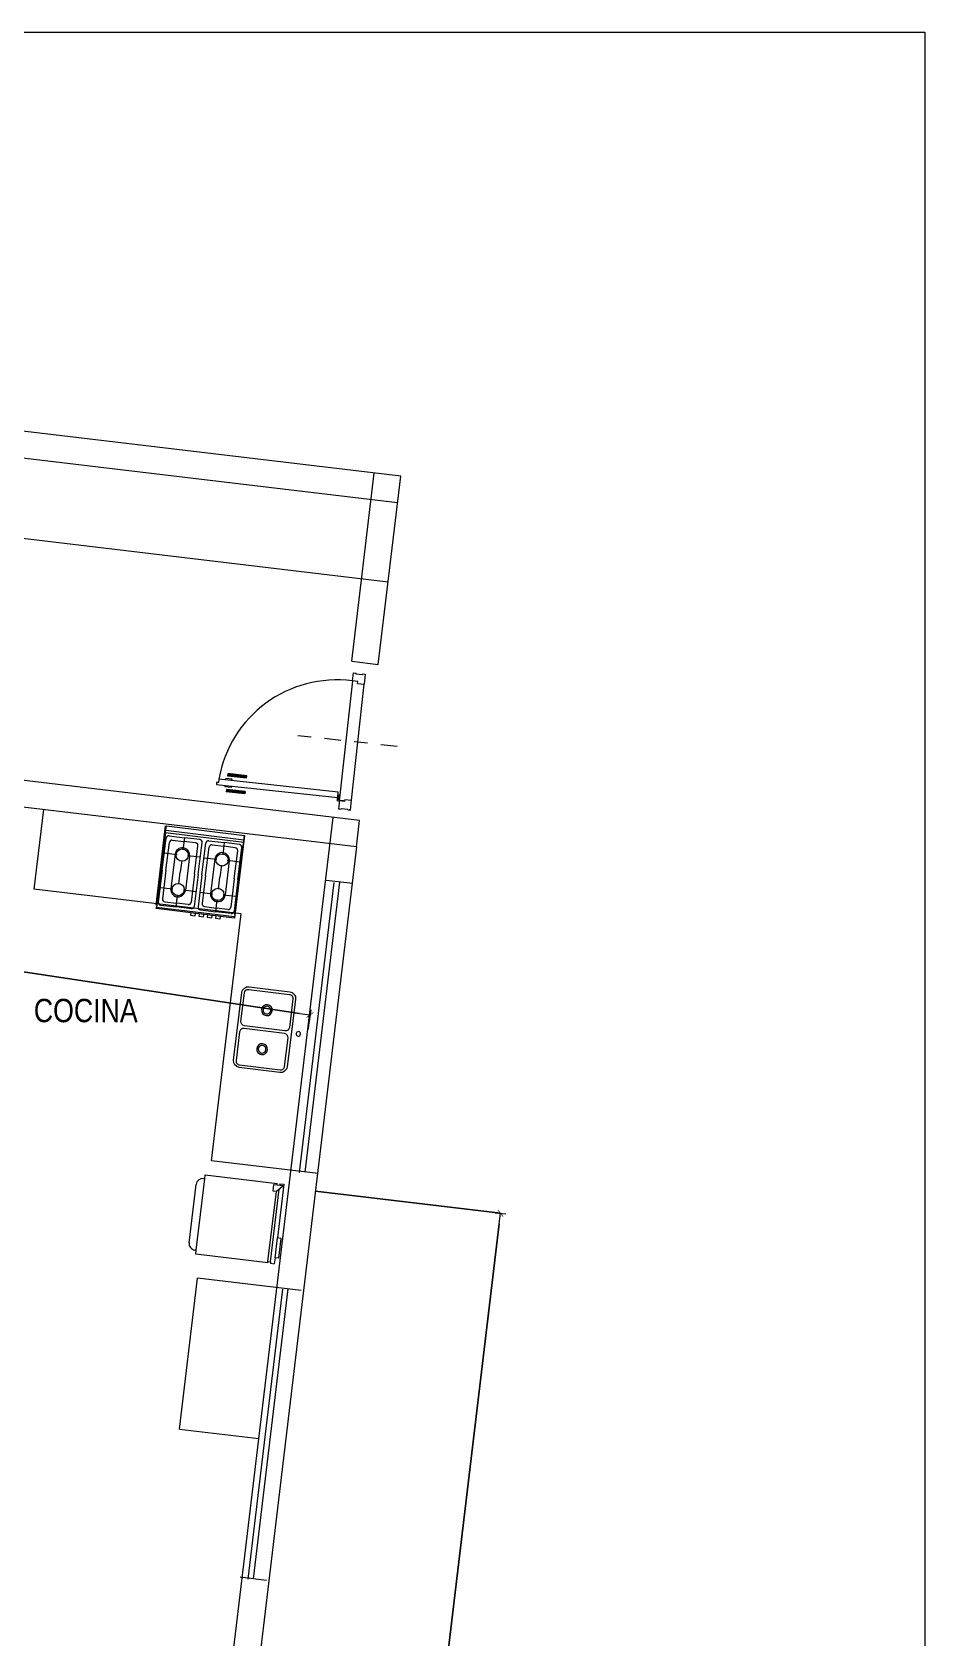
# Model space of a CAD drawing. Header units: millimetres. Extents: x 4525 to 9082, y 179 to 563.
# Drawn here: x 5400.69 to 5407.39, y 508.89 to 520.93 of the extents above; entities that cross this region are included whole.
import ezdxf

# ---------------------------------------------------------------- set-up
doc = ezdxf.new("R2010")
doc.units = ezdxf.units.MM
doc.header["$LTSCALE"] = 100
doc.linetypes.add('ACAD_ISO04W100', pattern=[30, 24, -3, 0, -3])
doc.linetypes.add('DASHDOT2', pattern=[0.5, 0.25, -0.125, 0, -0.125])
doc.layers.get('DEFPOINTS').update_dxf_attribs({"lineweight": 5})
for name, color, linetype, lineweight in [('000-Ejes', 251, 'ACAD_ISO04W100', 5), ('003-Mesada', 31, 'Continuous', 25), ('004-Carpinterias', 1, 'Continuous', 18), ('004-Carpinterias Puertas', 1, 'Continuous', 13), ('006-Cotas parciales', 7, 'Continuous', 5), ('A01-Barrido', 250, 'Continuous', 5), ('A01-Carpinterias', 1, 'Continuous', 18), ('EQ-cocinas', 24, 'Continuous', 18), ('HATCH MUROS', 251, 'Continuous', 9), ('SANIT', 12, 'Continuous', 13), ('SANIT-INT', 11, 'Continuous', 5)]:
    doc.layers.add(name, color=color, linetype=linetype, lineweight=lineweight)
doc.styles.add('AREAL', font='ARIALN.TTF')
doc.styles.add('COTAS', font='ROMANS.shx', dxfattribs={"width": 0.7})
doc.dimstyles.new('COTA40', dxfattribs={"dimscale": 0.4, "dimtxt": 0.3, "dimasz": 0.2, "dimexe": 0, "dimexo": 0, "dimgap": 0.09, "dimtad": 1, "dimzin": 0, "dimdsep": 46, "dimtxsty": 'COTAS', "dimblk1": 'COTA_N', "dimblk2": 'COTA_N', "dimsah": 1, "dimcen": 0.1, "dimclrd": 1, "dimclre": 8, "dimclrt": 5, "dimaunit": 1, "dimadec": 3, "dimazin": 0, "dimtfac": 1, "dimtix": 1, "dimtmove": 2, "dimatfit": 3, "dimldrblk": 'COTA_N', "dimfxl": 0, "dimtolj": 1, "dimtzin": 0, "dimarcsym": 0})

# ---------------------------------------------------------------- blocks, each defined once
blk = doc.blocks.new('COTA_N')
for p, q in [((-1, 0), (0, 0)), ((0, 0.5), (0, -0.5))]:
    blk.add_line(p, q)
at = {"const_width": 0.065}
blk.add_lwpolyline([(0.1414213562373163, 0.1414213562373021), (0.2828427124746327, 0.2828427124746187), (0, 0), (-0.1414213562373021, -0.1414213562373021), (-0.2828427124746185, -0.2828427124746185)], dxfattribs=at)
blk = doc.blocks.new('*D425')
at = {"layer": '006-Cotas parciales', "color": 8, "lineweight": -2, "ltscale": 100}
for p, q in [((5402.816766352416, 512.2361160085447), (5404.205048882794, 512.0702934549408)), ((5401.71987237846, 503.0528130824757), (5403.108154908838, 502.8869905288718))]:
    blk.add_line(p, q, dxfattribs=at)
at = {"layer": '006-Cotas parciales', "color": 1, "lineweight": -2, "ltscale": 100}
blk.add_line((5404.195560775489, 511.9908580987085), (5403.117643016142, 502.9664258851042), dxfattribs=at)
at = {"layer": 'DEFPOINTS', "color": 0, "ltscale": 100}
for p in [(5402.816766352416, 512.2361160085447), (5401.71987237846, 503.0528130824757), (5403.108154908838, 502.8869905288718)]:
    blk.add_point(p, dxfattribs=at)
at = {"layer": '006-Cotas parciales', "color": 1, "lineweight": -2, "ltscale": 100, "xscale": 0.08000000000000002, "yscale": 0.08000000000000002, "zscale": 0.08000000000000002}
for p, rotation in [((5404.205048882794, 512.0702934549408), 83.18861111112288), ((5403.108154908838, 502.8869905288718), 263.1886111111229)]:
    blk.add_blockref('COTA_N', p, dxfattribs=dict(at, rotation=rotation))
at = {"layer": '006-Cotas parciales', "color": 5, "ltscale": 100, "insert": (5403.561279468337, 507.4900277206715), "char_height": 0.12, "attachment_point": 5, "rotation": 83.18861111112288, "style": 'COTAS'}
blk.add_mtext('\\A1;9.25', dxfattribs=at)
blk = doc.blocks.new('Anaf1')
at = {"layer": 'SANIT', "linetype": 'ByBlock'}
for p, q in [((-0.2949999999999591, 0), (0.2950000000001864, 1.13686837721616e-13)), ((-0.2949999999999591, -0.04999999999995453), (-0.2949999999999591, 0)), ((0.2950000000001864, 1.13686837721616e-13), (0.2950000000001864, -0.6249999999998863)), ((-0.2949999999999591, -0.04999999999995453), (-0.2949999999999591, -0.6159999999999854)), ((-0.2860000000000582, -0.33299999999997), (-0.2860000000000582, -0.09199999999998454)), ((-0.2659999999999627, -0.07200000000000273), (-0.1499999999999773, -0.07200000000000273)), ((-0.03399999999999181, -0.07200000000000273), (-0.1499999999999773, -0.07200000000000273)), ((-0.01400000000001, -0.33299999999997), (-0.01400000000001, -0.09199999999998454)), ((0.01400000000001, -0.33299999999997), (0.01400000000001, -0.09199999999998454)), ((0.03399999999999181, -0.07200000000000273), (0.1499999999999773, -0.07200000000000273)), ((0.2660000000001901, -0.07199999999988904), (0.1499999999999773, -0.07200000000000273)), ((0.2860000000002856, -0.3329999999998563), (0.2860000000002856, -0.09199999999987085)), ((-0.2860000000000582, -0.33299999999997), (-0.2860000000000582, -0.5739999999999554)), ((-0.01400000000001, -0.33299999999997), (-0.01400000000001, -0.5739999999999554)), ((0.01400000000001, -0.33299999999997), (0.01400000000001, -0.5739999999999554)), ((0.2860000000002856, -0.3329999999998563), (0.2860000000002856, -0.5739999999998417)), ((-0.2659999999999627, -0.5940000000000509), (-0.1499999999999773, -0.5940000000000509)), ((-0.03399999999999181, -0.5940000000000509), (-0.1499999999999773, -0.5940000000000509)), ((0.03399999999999181, -0.5940000000000509), (0.1499999999999773, -0.5940000000000509)), ((0.2660000000001901, -0.5939999999999372), (0.1499999999999773, -0.5940000000000509)), ((-0.2949999999999591, -0.625), (-0.2949999999999591, -0.6159999999999854)), ((-0.03499999999996817, -0.625), (-0.2949999999999591, -0.625)), ((-0.03499999999996817, -0.625), (-0.03499999999996817, -0.6430000000000291)), ((-0.03499999999996817, -0.6430000000000291), (0.0009999999999763531, -0.6430000000000291)), ((0.0009999999999763531, -0.6430000000000291), (0.0009999999999763531, -0.625)), ((0.02800000000002001, -0.625), (0.0009999999999763531, -0.625)), ((0.02800000000002001, -0.625), (0.02800000000002001, -0.6430000000000291)), ((0.02800000000002001, -0.6430000000000291), (0.06399999999996453, -0.6430000000000291)), ((0.06399999999996453, -0.6430000000000291), (0.06399999999996453, -0.625)), ((0.09100000000000819, -0.625), (0.06399999999996453, -0.625)), ((0.09100000000000819, -0.625), (0.09100000000000819, -0.6430000000000291)), ((0.09100000000000819, -0.6430000000000291), (0.1269999999999527, -0.6430000000000291)), ((0.1269999999999527, -0.6430000000000291), (0.1269999999999527, -0.625)), ((0.1539999999999964, -0.625), (0.1269999999999527, -0.625)), ((0.1539999999999964, -0.625), (0.1539999999999964, -0.6430000000000291)), ((0.1539999999999964, -0.6430000000000291), (0.1900000000000546, -0.6430000000000291)), ((0.2950000000001864, -0.6249999999998863), (0.1900000000000546, -0.625)), ((0.1900000000000546, -0.6430000000000291), (0.1900000000000546, -0.625))]:
    blk.add_line(p, q, dxfattribs=at)
for centre in [(-0.1499999999999773, -0.2029999999999745), (0.1499999999999773, -0.2029999999999745), (-0.1499999999999773, -0.4629999999999654), (0.1499999999999773, -0.4629999999999654)]:
    blk.add_circle(centre, 0.046, dxfattribs=at)
for centre, start, end in [((-0.2659999999999627, -0.09199999999998454), 90, 180), ((-0.03399999999999181, -0.09199999999998454), 0, 90), ((0.03399999999999181, -0.09199999999998454), 90, 180), ((0.2660000000001901, -0.09199999999987085), 0, 90), ((-0.2659999999999627, -0.5739999999999554), 180, 270), ((-0.03399999999999181, -0.5739999999999554), 270, 0), ((0.03399999999999181, -0.5739999999999554), 180, 270), ((0.2660000000001901, -0.5739999999998417), 270, 0)]:
    blk.add_arc(centre, 0.02, start, end, dxfattribs=at)
at = {"layer": 'SANIT-INT'}
for p, q in [((-0.2949999999999591, -0.03200000000003911), (0.2950000000001864, -0.03199999999992542)), ((-0.2949999999999591, -0.04999999999995453), (0.2950000000001864, -0.04999999999984084)), ((-0.2580000000000382, -0.33299999999997), (-0.2580000000000382, -0.1200000000000045)), ((-0.2380000000000564, -0.1000000000000227), (-0.1499999999999773, -0.1000000000000227)), ((-0.1499999999999773, -0.07200000000000273), (-0.1499999999999773, -0.1634529552741242)), ((-0.06200000000001182, -0.1000000000000227), (-0.1499999999999773, -0.1000000000000227)), ((-0.04200000000003001, -0.33299999999997), (-0.04200000000003001, -0.1200000000000045)), ((0.04200000000003001, -0.33299999999997), (0.04200000000003001, -0.1200000000000045)), ((0.06200000000001182, -0.1000000000000227), (0.1499999999999773, -0.1000000000000227)), ((0.1499999999999773, -0.07200000000000273), (0.1499999999999773, -0.1634529552741242)), ((0.23700000000008, -0.1000000000000227), (0.1499999999999773, -0.1000000000000227)), ((0.2580000000002656, -0.3329999999998563), (0.2580000000002656, -0.1199999999998909)), ((-0.2860000000000582, -0.2029999999999745), (-0.1895470447259413, -0.2029999999999745)), ((-0.2050000000000409, -0.2029999999999745), (-0.2050000000000409, -0.4629999999999654)), ((-0.01400000000001, -0.2029999999999745), (-0.1104529552741269, -0.2029999999999745)), ((-0.09500000000002728, -0.2029999999999745), (-0.09500000000002728, -0.4629999999999654)), ((0.01400000000001, -0.2029999999999745), (0.1104529552741269, -0.2029999999999745)), ((0.09500000000002728, -0.2029999999999745), (0.09500000000002728, -0.4629999999999654)), ((0.2860000000002856, -0.2029999999998608), (0.1895470447259413, -0.2029999999999745)), ((0.2050000000000409, -0.2029999999999745), (0.2050000000000409, -0.4629999999999654)), ((-0.2580000000000382, -0.33299999999997), (-0.2580000000000382, -0.5460000000000491)), ((-0.1499999999999773, -0.2425470447258249), (-0.1499999999999773, -0.33299999999997)), ((-0.1499999999999773, -0.4234529552741151), (-0.1499999999999773, -0.33299999999997)), ((-0.04200000000003001, -0.33299999999997), (-0.04200000000003001, -0.5460000000000491)), ((0.04200000000003001, -0.33299999999997), (0.04200000000003001, -0.5460000000000491)), ((0.1499999999999773, -0.2425470447258249), (0.1499999999999773, -0.33299999999997)), ((0.1499999999999773, -0.4234529552741151), (0.1499999999999773, -0.33299999999997)), ((0.2580000000002656, -0.3329999999998563), (0.2580000000002656, -0.5459999999999354)), ((-0.2860000000000582, -0.4629999999999654), (-0.1895470447259413, -0.4629999999999654)), ((-0.01400000000001, -0.4629999999999654), (-0.1104529552741269, -0.4629999999999654)), ((0.01400000000001, -0.4629999999999654), (0.1104529552741269, -0.4629999999999654)), ((0.2860000000002856, -0.4629999999998518), (0.1895470447259413, -0.4629999999999654)), ((-0.2380000000000564, -0.5660000000000309), (-0.1499999999999773, -0.5660000000000309)), ((-0.1499999999999773, -0.5940000000000509), (-0.1499999999999773, -0.5025470447258158)), ((-0.06200000000001182, -0.5660000000000309), (-0.1499999999999773, -0.5660000000000309)), ((0.06200000000001182, -0.5660000000000309), (0.1499999999999773, -0.5660000000000309)), ((0.1499999999999773, -0.5940000000000509), (0.1499999999999773, -0.5025470447258158)), ((0.23700000000008, -0.5660000000000309), (0.1499999999999773, -0.5660000000000309)), ((0.2950000000001864, -0.6159999999998718), (-0.2949999999999591, -0.6159999999999854)), ((0.0009999999999763531, -0.625), (-0.03499999999996817, -0.625)), ((0.06399999999996453, -0.625), (0.02800000000002001, -0.625)), ((0.1269999999999527, -0.625), (0.09100000000000819, -0.625)), ((0.1900000000000546, -0.625), (0.1539999999999964, -0.625))]:
    blk.add_line(p, q, dxfattribs=at)
for centre, radius, start, end in [((-0.2380000000000564, -0.1200000000000045), 0.02, 90, 180), ((-0.06200000000001182, -0.1200000000000045), 0.02, 0, 90), ((0.06200000000001182, -0.1200000000000045), 0.02, 90, 180), ((0.2371434290697607, -0.1208743994770884), 0.02087489222549785, 2.400686010455708, 90.39367604510993), ((-0.1499999999999773, -0.2029999999999745), 0.055, 0, 180), ((0.1499999999999773, -0.2029999999999745), 0.055, 0, 180), ((-0.1499999999999773, -0.4629999999999654), 0.055, 180, 0), ((0.1499999999999773, -0.4629999999999654), 0.055, 180, 0), ((-0.2380000000000564, -0.5460000000000491), 0.02, 180, 270), ((-0.06200000000001182, -0.5460000000000491), 0.02, 270, 0), ((0.06200000000001182, -0.5460000000000491), 0.02, 180, 270), ((0.237143429069647, -0.5451256005227378), 0.02087489222558157, 269.6063239552093, 357.5993139895573)]:
    blk.add_arc(centre, radius, start, end, dxfattribs=at)
blk = doc.blocks.new('MI PILETA 104EC')
at = {"layer": 'SANIT'}
for points in [[(-0.009999999999990905, 0.1035258468169786), (-0.009999999999990905, 0.4135258468170377, 0.414213562373095), (-0.03999999999996362, 0.4435258468170105), (-0.2549999999999955, 0.4435258468170105, 0.4142135623731034), (-0.2849999999999682, 0.4135258468170377), (-0.2849999999999682, 0.1035258468169786, 0.414213562373095), (-0.2549999999999955, 0.07352584681700591), (-0.03999999999996362, 0.07352584681700591, 0.414213562373095)], [(0.04000000000007731, 0.4435258468170105), (0.2549999999999955, 0.4435258468170105, -0.414213562373095), (0.2850000000000819, 0.4135258468169241), (0.2849999999999682, 0.1035258468169786, -0.414213562373095), (0.2549999999999955, 0.07352584681700591), (0.04000000000007731, 0.07352584681700591, -0.414213562373095), (0.009999999999990905, 0.1035258468169786), (0.009999999999990905, 0.4135258468169241, -0.414213562373095)]]:
    blk.add_lwpolyline(points, format="xyb", close=True, dxfattribs=at)
at = {"layer": 'SANIT-INT'}
blk.add_lwpolyline([(0.3050000000000637, 0.1035258468169786), (0.3050000000000637, 0.4135258468170377, 0.4142135623738675), (0.2549999999999955, 0.4635258468169923), (-0.2549999999999955, 0.4635258468169923, 0.4142135623738675), (-0.3050000000000637, 0.4135258468170377), (-0.3050000000000637, 0.1035258468169786, 0.4142135623732016), (-0.2549999999999955, 0.05352584681713779), (0.2550000000001091, 0.0535258468170241, 0.4142135623732016)], format="xyb", close=True, dxfattribs=at)
for centre, radius in [((-0.1474999999999227, 0.258525846817065), 0.0409911865168624), ((-0.1474999999999227, 0.258525846817065), 0.02896462872615757), ((0.1475000000000364, 0.2585258468169513), 0.0409911865168624), ((0.1475000000000364, 0.2585258468169513), 0.02896462872615757), ((0, 0), 0.017)]:
    blk.add_circle(centre, radius, dxfattribs=at)
blk = doc.blocks.new('Hela1')
at = {"layer": 'SANIT'}
for p, q in [((-0.2200000000000015, 0), (0.2200000000000015, 0)), ((-0.2999999999999998, -0.6100000000000012), (-0.2999999999999998, -0.0600000000000005)), ((-0.2999999999999998, -0.0600000000000005), (-0.2700000000000022, -0.06000000000000227)), ((-0.2700000000000005, -0.0600000000000005), (-0.2700000000000005, -0.05000000000000071)), ((-0.2700000000000022, -0.06000000000000227), (0.2700000000000005, -0.0600000000000005)), ((0.2700000000000005, -0.05000000000000071), (0.2700000000000005, -0.0600000000000005)), ((0.2700000000000005, -0.06000000000000227), (0.2999999999999998, -0.0600000000000005)), ((0.2999999999999998, -0.0600000000000005), (0.2999999999999998, -0.6100000000000012)), ((-0.2999999999999998, -0.6100000000000012), (-0.2900000000000018, -0.6100000000000021)), ((-0.2900000000000018, -0.6300000000000008), (-0.2999999999999998, -0.6300000000000008)), ((-0.3000000000000016, -0.6300000000000008), (-0.2999999999999998, -0.660000000000001)), ((-0.2550000000000017, -0.6600000000000001), (-0.2999999999999998, -0.660000000000001)), ((-0.2900000000000018, -0.6100000000000021), (-0.2900000000000018, -0.6300000000000008)), ((-0.2550000000000017, -0.6900000000000013), (-0.2550000000000017, -0.6600000000000001)), ((-0.2550000000000017, -0.6900000000000004), (-0.1049999999999995, -0.6900000000000013)), ((-0.1049999999999995, -0.6900000000000022), (-0.1049999999999995, -0.6600000000000001)), ((0.2999999999999998, -0.660000000000001), (-0.1049999999999995, -0.6599999999999993)), ((0.2900000000000018, -0.6100000000000021), (0.2900000000000018, -0.6300000000000008)), ((0.2900000000000018, -0.6100000000000021), (0.2999999999999998, -0.6100000000000012)), ((0.2999999999999998, -0.6300000000000008), (0.2900000000000018, -0.6300000000000008)), ((0.2999999999999998, -0.6300000000000008), (0.2999999999999998, -0.660000000000001))]:
    blk.add_line(p, q, dxfattribs=at)
for centre, start, end in [((-0.2200000000000015, -0.05000000000000071), 89.99999999999979, 180), ((0.2200000000000015, -0.05000000000000071), 0, 89.99999999999974)]:
    blk.add_arc(centre, 0.05, start, end, dxfattribs=at)
at = {"layer": 'SANIT-INT'}
for p, q in [((0.2400000000000011, -0.6100000000000021), (0.2400000000000011, -0.5850000000000017)), ((0.2400000000000011, -0.5850000000000017), (0.2900000000000018, -0.5850000000000017)), ((0.2900000000000018, -0.5850000000000017), (0.2900000000000018, -0.6100000000000021)), ((-0.2900000000000018, -0.6100000000000021), (0.2400000000000011, -0.6100000000000021)), ((-0.2900000000000018, -0.6300000000000008), (0.2600000000000007, -0.6300000000000008)), ((-0.2550000000000017, -0.6600000000000001), (-0.1049999999999995, -0.6599999999999993)), ((0.2900000000000018, -0.6600000000000028), (0.2400000000000011, -0.6100000000000021)), ((0.2900000000000018, -0.6300000000000008), (0.2900000000000018, -0.6600000000000028))]:
    blk.add_line(p, q, dxfattribs=at)
blk = doc.blocks.new('PUERTA 1.04 0.90 PT')
at = {"layer": '000-Ejes', "linetype": 'DASHDOT2', "ltscale": 0.005}
blk.add_line((804.5839257300975, 1061.020194796287), (803.7390863906453, 1061.020194781595), dxfattribs=at)
at = {"layer": '004-Carpinterias', "linetype": 'Continuous'}
for p, q in [((804.1810281510955, 1060.632680111914), (803.2809786072223, 1060.632680111915)), ((803.2659785910225, 1060.590680066712), (804.1810281510955, 1060.590680066712))]:
    blk.add_line(p, q, dxfattribs=at)
at = {"layer": '004-Carpinterias', "color": 1, "linetype": 'Continuous'}
for p, q in [((803.2809786072219, 1060.632680111914), (803.2809786072219, 1060.605680082911)), ((803.3309786447421, 1060.63268011203), (803.3309786447417, 1060.642680122837)), ((803.3789786965804, 1060.642680122778), (803.3309786448012, 1060.642680122837)), ((803.485978812168, 1060.680680163877), (803.345978660941, 1060.680680163877)), ((803.345978660941, 1060.662680144459), (803.345978660941, 1060.680680163877)), ((803.4859788121685, 1060.662680144459), (803.345978660941, 1060.662680144459)), ((803.3789786965808, 1060.63268011209), (803.3789786965804, 1060.642680122897)), ((803.4859788121685, 1060.662680144459), (803.485978812168, 1060.680680163877)), ((803.2659785910221, 1060.605680082911), (803.2659785910225, 1060.590680066712)), ((803.2809786072219, 1060.605680082911), (803.2659785910221, 1060.605680082911)), ((803.2659785910221, 1060.605680082911), (803.2659785910225, 1060.590680066712)), ((803.3309786447421, 1060.590680066709), (803.3309786447417, 1060.580680055901)), ((803.3789786965804, 1060.580680055961), (803.3309786448012, 1060.580680055901)), ((803.345978660941, 1060.560680034287), (803.345978660941, 1060.542680014863)), ((803.4859788121685, 1060.560680034287), (803.345978660941, 1060.560680034287)), ((803.485978812168, 1060.542680014863), (803.345978660941, 1060.542680014863)), ((803.3789786965808, 1060.590680066657), (803.3789786965804, 1060.580680055842)), ((803.4859788121685, 1060.560680034287), (803.485978812168, 1060.542680014863))]:
    blk.add_line(p, q, dxfattribs=at)
at = {"layer": '004-Carpinterias', "ltscale": 0.01, "const_width": 0.02}
for points in [[(803.485978812168, 1060.671680154168), (803.345978660941, 1060.671680154168)], [(803.485978812168, 1060.551680024575), (803.345978660941, 1060.551680024575)]]:
    blk.add_lwpolyline(points, dxfattribs=at)
at = {"layer": 'A01-Barrido', "linetype": 'Continuous'}
for p, q in [((804.1969629700295, 1061.472709357166), (804.1960281944289, 1060.567680192956)), ((804.2860304961216, 1060.582680223823), (804.2869652720233, 1061.457709355702))]:
    blk.add_line(p, q, dxfattribs=at)
for points in [[(804.1810281510955, 1060.578270373851), (804.1810281510955, 1060.612680236461), (804.1860281513043, 1060.612680236461), (804.1860281513043, 1060.580180201324)], [(804.1935281594112, 1060.572680193217), (804.226028194548, 1060.572680193217), (804.226028194548, 1060.567680193009), (804.1916183319379, 1060.567680193009)]]:
    blk.add_lwpolyline(points, dxfattribs=at)
blk.add_circle((804.1860281513043, 1060.572680193217), 0.007500008106809762, dxfattribs=at)
blk.add_arc((804.1773431859738, 1060.574684875566), 0.898238779767937, 88.7484171780801, 176.2980942524262, dxfattribs=at)
at = {"layer": 'A01-Carpinterias', "linetype": 'Continuous'}
for p, q in [((804.1969629703945, 1061.472709360092), (804.1969629703942, 1061.532709315697)), ((804.1969629703942, 1061.532709315697), (804.2169629703942, 1061.532709315697)), ((804.236962978116, 1061.472709372035), (804.1969629703945, 1061.472709360092)), ((804.2169629703942, 1061.527709315697), (804.2169629703942, 1061.532709315697)), ((804.2169629703942, 1061.527709315697), (804.2669652720231, 1061.527709315697)), ((804.236962978116, 1061.457709355701), (804.236962978116, 1061.472709372035)), ((804.2669652720231, 1061.532709315697), (804.2669652720231, 1061.527709315697)), ((804.2669652720231, 1061.532709315697), (804.286965272023, 1061.532709315697)), ((804.286965272023, 1061.532709315697), (804.2869652720233, 1061.457709355702)), ((804.2869652723446, 1061.532709330389), (804.286965272023, 1061.532709330389)), ((804.236962978116, 1061.457709355701), (804.2869652720233, 1061.457709355702)), ((804.1810281510955, 1060.590680066712), (804.1810281510955, 1060.632680111914)), ((804.1960281944289, 1060.567680192949), (804.1960281944284, 1060.547680171387)), ((804.2360282018935, 1060.567680207487), (804.196028194548, 1060.567680193009)), ((804.1960281941715, 1060.547680171353), (804.1960281941717, 1060.507680263828)), ((804.1960281941715, 1060.547680171353), (804.1960281944284, 1060.547680171387)), ((804.1960281941717, 1060.507680263828), (804.2169629703942, 1060.507680263828)), ((804.1960281941717, 1060.507680160547), (804.206028194172, 1060.507680160547)), ((804.2169629703942, 1060.512680263828), (804.2169629703942, 1060.507680263828)), ((804.2169629703942, 1060.512680263828), (804.2669652720231, 1060.512680263828)), ((804.2360282018935, 1060.582680223821), (804.2860282018935, 1060.582680223823)), ((804.2360282018935, 1060.582680223821), (804.2360282018935, 1060.567680207487)), ((804.2669652720231, 1060.507680263828), (804.2669652720231, 1060.512680263828)), ((804.2669652720231, 1060.507680263828), (804.2860281798569, 1060.507680263828)), ((804.286030496123, 1060.507680175239), (804.2760304961214, 1060.507680175239)), ((804.2860281798569, 1060.507680263828), (804.2860282018935, 1060.582680223823))]:
    blk.add_line(p, q, dxfattribs=at)
blk = doc.blocks.new('*D488')
at = {"layer": '006-Cotas parciales', "color": 251, "lineweight": -2}
for p, q in [((5395.214645903818, 514.5836865177046), (5395.231550614256, 514.695795091015)), ((5402.759853092675, 513.4459542376177), (5402.776757803113, 513.5580628109282))]:
    blk.add_line(p, q, dxfattribs=at)
at = {"layer": '006-Cotas parciales', "color": 1, "lineweight": -2}
for p, q in [((5395.310656345828, 514.6838668374766), (5399.612480560023, 514.0352001873445)), ((5402.697652071542, 513.5699910644666), (5399.936814059467, 513.9862943478366))]:
    blk.add_line(p, q, dxfattribs=at)
at = {"layer": 'DEFPOINTS', "color": 0}
for p in [(5395.214645903818, 514.5836865177046), (5402.776757803113, 513.5580628109282), (5402.759853092675, 513.4459542376177)]:
    blk.add_point(p, dxfattribs=at)
at = {"layer": '006-Cotas parciales', "color": 1, "lineweight": -2, "xscale": 0.08000000000000002, "yscale": 0.08000000000000002, "zscale": 0.08000000000000002}
for p, rotation in [((5395.231550614256, 514.695795091015), 171.4250425092434), ((5402.776757803113, 513.5580628109282), 351.4250425092433)]:
    blk.add_blockref('COTA_N', p, dxfattribs=dict(at, rotation=rotation))
at = {"layer": '006-Cotas parciales', "color": 5, "insert": (5399.764456026065, 513.9431607639523), "char_height": 0.12, "attachment_point": 5, "rotation": 351.4250425092433, "style": 'COTAS'}
blk.add_mtext('\\A1;7.63', dxfattribs=at)

msp = doc.modelspace()

# ---------------------------------------------------------------- linework, layer by layer
at = {"layer": '003-Mesada', "ltscale": 100, "extrusion": (0.1448694006770321, -0.01766268928398752, 0.9892931244857284)}
msp.add_line((5401.622131717112, 514.3807803070736), (5401.694746880306, 514.9763699628136), dxfattribs=at)
at = {"layer": 'HATCH MUROS', "color": 4, "linetype": 'ByBlock', "ltscale": 100}
for p, q in [((5369.829516947051, 520.9290466674338), (5407.386818055351, 520.9290466674338)), ((5407.386818055351, 520.9290466674338), (5407.386818055351, 499.6366971983443))]:
    msp.add_line(p, q, dxfattribs=at)
at = {"layer": 'HATCH MUROS', "color": 0, "ltscale": 100}
for p, q in [((5403.457213609008, 517.5980026677407), (5399.085000961429, 518.1193264879937)), ((5403.432430921745, 517.3995409511654), (5399.061321554917, 517.9207332209699)), ((5403.090017495466, 516.2101226971038), (5403.258620337788, 517.6216820747534)), ((5403.288605886043, 516.1864024288438), (5403.457213609008, 517.5980026677407)), ((5403.361392702208, 516.8037611500938), (5398.990283335379, 517.3249534198983)), ((5403.148850115094, 515.0163535355355), (5400.550003294543, 515.3262288462643)), ((5403.124598637082, 514.817828479855), (5400.519473962495, 515.1289737850861)), ((5401.62219704009, 514.3813160862214), (5401.693235259629, 514.9770958872928)), ((5401.81989495138, 505.5765333507358), (5402.950256843867, 515.0400329425493)), ((5402.213813492682, 514.3108642674733), (5402.28485171222, 514.9066440685447)), ((5402.259759429357, 514.3166980924877), (5400.706044769985, 514.5019563420506)), ((5403.096419056982, 514.5427375043023), (5402.897830666398, 514.5664577725631)), ((5402.038341374614, 512.4632614041786), (5402.259759429357, 514.3166980924877)), ((5402.836647903963, 512.3679081714192), (5402.038341374613, 512.4632614041786)), ((5401.798099888202, 510.4522583471672), (5401.933417026015, 511.5849651992305)), ((5402.710228864331, 511.492179386631), (5401.933417026015, 511.5849651992303)), ((5402.450457711312, 509.3173500537479), (5402.251869320728, 509.3410703220089))]:
    msp.add_line(p, q, dxfattribs=at)
at = {"layer": 'HATCH MUROS', "color": 0, "linetype": 'ByBlock', "ltscale": 100}
for p, q in [((5403.090017495466, 516.2101226971038), (5403.288605886042, 516.1864024288438)), ((5400.777138230066, 515.0981994317651), (5400.706044769984, 514.5019563420503)), ((5403.124598637082, 514.817828479855), (5403.148850115094, 515.0163535355355)), ((5403.124598637082, 514.817828479855), (5402.37929531213, 508.5735659538049)), ((5401.798099888201, 510.4522583471672), (5402.393774460943, 510.3811083639269))]:
    msp.add_line(p, q, dxfattribs=at)
at = {"layer": 'HATCH MUROS', "color": 3, "ltscale": 100}
for p, q in [((5402.955604923849, 514.5511399222028), (5402.695833770832, 512.3763105893195)), ((5402.99712486169, 514.5545976384328), (5402.737353708673, 512.3797683055495)), ((5402.569414731198, 511.5005818045315), (5402.309643578181, 509.3257524716482)), ((5402.610934669039, 511.5040395207615), (5402.351163516022, 509.3292101878782))]:
    msp.add_line(p, q, dxfattribs=at)

# ---------------------------------------------------------------- block references
at = {"layer": '004-Carpinterias Puertas', "rotation": 353.7993446957066}
msp.add_blockref('PUERTA 1.04 0.90 PT', (4488.952439508042, -452.3377411172051), dxfattribs=at)
at = {"layer": 'EQ-cocinas', "rotation": 353.0487224719762}
msp.add_blockref('Anaf1', (5401.992541708255, 514.9400623816939), dxfattribs=at)
at = {"layer": 'EQ-cocinas', "extrusion": (0.144830963749382, -0.01797514352397542, 0.9892931244857197), "xscale": -1, "rotation": 359.9999953181111}
msp.add_blockref('MI PILETA 104EC', (1174.935869875563, -5241.594905720584, 773.2106184513867), dxfattribs=at)
at = {"layer": 'EQ-cocinas', "extrusion": (-0.1448992509553184, 0.01741611086998557, 0.989293124485737), "rotation": 180.0000046816394}
msp.add_blockref('Hela1', (-1153.048032844215, 5245.403266558177, -773.9005605130051), dxfattribs=at)

# ---------------------------------------------------------------- texts
at = {"style": 'AREAL'}
msp.add_text('COCINA', height=0.1749559028437464, dxfattribs=at).set_placement((5400.705517151864, 513.5036861952981, 1.148628596749272))

# ---------------------------------------------------------------- dimensions: what is measured, and where the dimension line sits
at = {"layer": '006-Cotas parciales', "color": 0}
dim = msp.add_linear_dim(base=(5402.776757803113, 513.5580628109282), p1=(5395.214645903818, 514.5836865177045), p2=(5402.759853092675, 513.4459542376176), angle=351.4250425092434, dimstyle='COTA40', override={"dimclre": 251}, dxfattribs=at)
dim.commit()
dim.dimension.update_dxf_attribs({"geometry": '*D488', "text_midpoint": (5399.764456026065, 513.9431607639523), "dimtype": 161})
at = {"layer": '006-Cotas parciales', "ltscale": 100}
dim = msp.add_aligned_dim(p1=(5402.816766352417, 512.2361160085447), p2=(5401.719872378461, 503.0528130824757), distance=1.3981507441730545, dimstyle='COTA40', dxfattribs=at)
dim.commit()
dim.dimension.update_dxf_attribs({"geometry": '*D425', "text_midpoint": (5403.561279468337, 507.4900277206715)})

doc.saveas('drawing.dxf')
